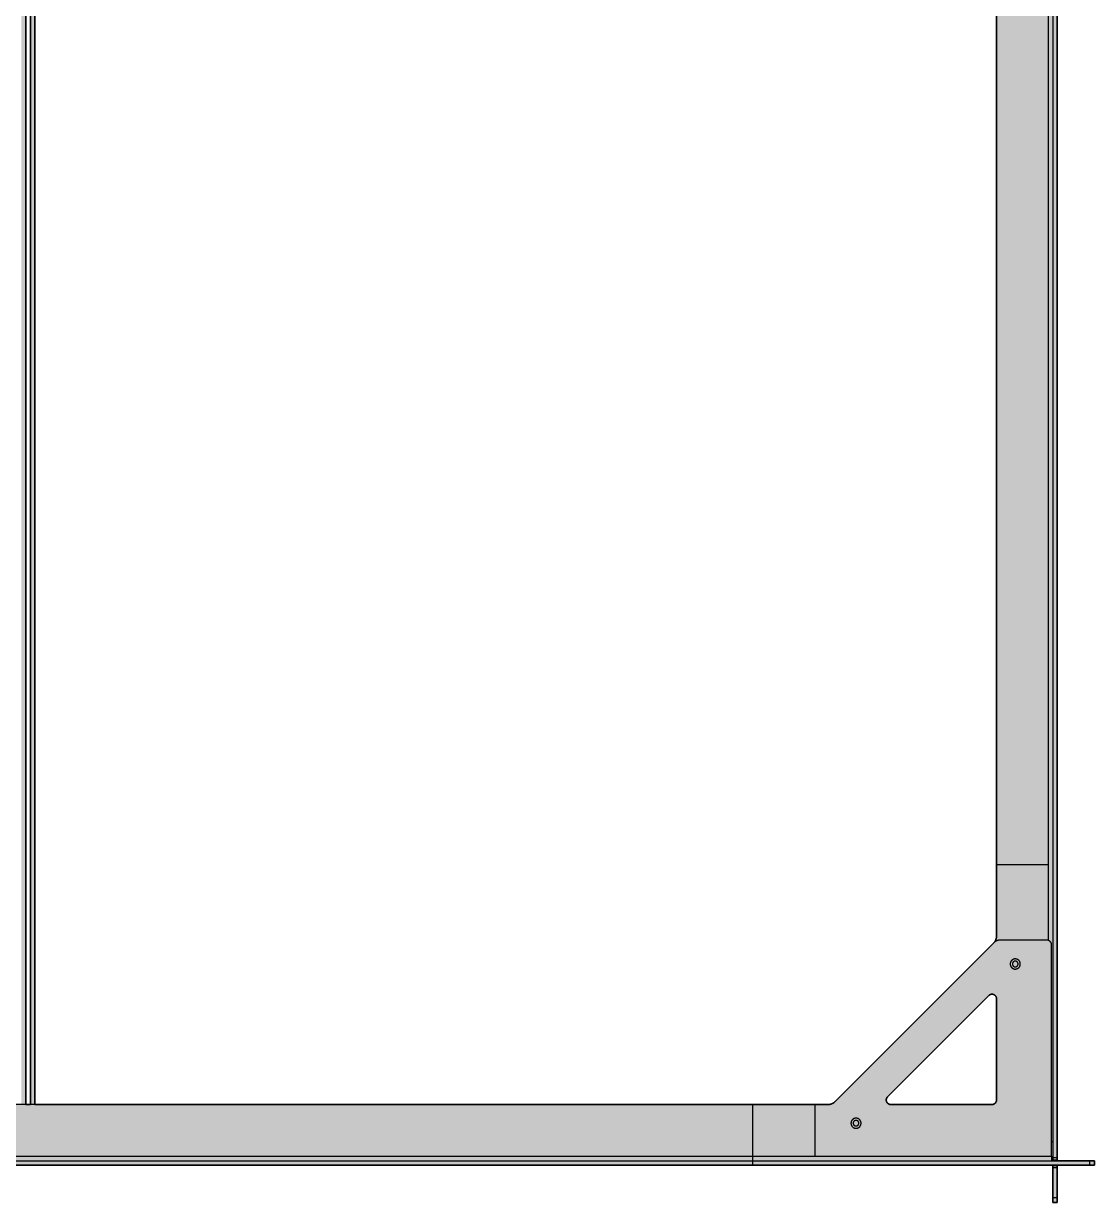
# Model space of a CAD drawing. Header units: millimetres. Extents: x 0 to 5353, y -1608 to 486.
# Drawn here: x 4402 to 5353, y -1608 to -561 of the extents above; entities that cross this region are included whole.
import ezdxf

# ---------------------------------------------------------------- set-up
doc = ezdxf.new("R2010")
doc.units = ezdxf.units.MM
doc.layers.add('Blocks', color=7, linetype='Continuous')
doc.layers.add('Blocks$Fill', color=7, linetype='Continuous', true_color=0xffffff)
doc.layers.add('Blocks$Inner', color=7, linetype='Continuous', lineweight=25, true_color=0x007f00)
doc.layers.add('Blocks$Outline', color=7, linetype='Continuous', lineweight=35, true_color=0xff3f3f)

# ---------------------------------------------------------------- blocks, each defined once
blk = doc.blocks.new('Connect bed 180x200 Top')
at = {"layer": 'Blocks$Fill'}
h = blk.add_hatch(color=256, dxfattribs=at)
h.paths.add_polyline_path([(367.2, -928), (367.2, -954.8), (367.2, -958.8), (363.2, -958.8), (363.2, -954.8), (363.2, -928), (363.2, -926), (363.2, -925.8), (334.2, -925.8), (330.2, -925.8), (330.2, -921.8), (334.2, -921.8), (363.2, -921.8), (363.2, -921.3), (363.2, -921.1), (363.2, -919.1), (363.2, 1095.5), (363.2, 1097.5), (363.2, 1097.7), (363.2, 1098.2), (334.2, 1098.2), (330.2, 1098.2), (330.2, 1102.2), (334, 1102.2), (334.2, 1102.2), (363.2, 1102.2), (363.2, 1102.4), (363.2, 1104.4), (363.2, 1131.2), (363.2, 1135.2), (367.2, 1135.2), (367.2, 1131.2), (367.2, 1104.4), (367.2, 1102.4), (367.2, 1102.2), (1938.1, 1102.2), (2204.6, 1102.2), (2204.6, 1102.4), (2204.6, 1104.4), (2204.6, 1131.2), (2204.6, 1135.2), (2208.6, 1135.2), (2208.6, 1131.2), (2208.6, 1104.4), (2208.6, 1102.4), (2208.6, 1102.2), (2237.6, 1102.2), (2241.6, 1102.2), (2241.6, 1098.2), (2237.6, 1098.2), (2208.6, 1098.2), (2208.6, 1097.7), (2208.6, 1097.5), (2208.6, 1095.5), (2208.6, -919.1), (2208.6, -921.1), (2208.6, -921.3), (2208.6, -921.8), (2237.6, -921.8), (2241.6, -921.8), (2241.6, -925.8), (2237.6, -925.8), (2208.6, -925.8), (2208.6, -926), (2208.6, -928), (2208.6, -954.8), (2208.6, -958.8), (2204.6, -958.8), (2204.6, -954.8), (2204.6, -928), (2204.6, -926), (2204.6, -925.8), (1938.1, -925.8), (367.2, -925.8), (367.2, -926)], flags=0)
h.paths.add_polyline_path([(417.2, 1044.4), (417.2, 1044.2), (417.2, 954.3), (417.2, 954.2), (417.2, 954), (417.2, 953.9), (417.2, 953.8), (417.3, 953.6), (417.3, 953.5), (417.3, 953.3), (417.3, 953.2), (417.4, 953.1), (417.4, 952.9), (417.5, 952.8), (417.5, 952.7), (417.6, 952.6), (417.7, 952.4), (417.7, 952.3), (417.8, 952.2), (417.9, 952.1), (417.9, 952), (418, 951.9), (418.1, 951.8), (418.2, 951.6), (418.3, 951.5), (418.4, 951.4), (418.5, 951.4), (418.6, 951.3), (418.7, 951.2), (418.8, 951.1), (418.9, 951), (419, 950.9), (419.2, 950.9), (419.3, 950.8), (419.4, 950.7), (419.5, 950.7), (419.7, 950.6), (419.8, 950.6), (419.9, 950.5), (420.1, 950.5), (420.2, 950.4), (420.3, 950.4), (420.5, 950.4), (420.6, 950.4), (420.7, 950.3), (420.9, 950.3), (421, 950.3), (421.1, 950.3), (421.3, 950.3), (421.4, 950.3), (421.6, 950.3), (421.7, 950.3), (421.8, 950.4), (422, 950.4), (422.1, 950.4), (422.2, 950.4), (422.4, 950.5), (422.5, 950.5), (422.6, 950.6), (422.8, 950.6), (422.9, 950.7), (423, 950.7), (423.1, 950.8), (423.3, 950.9), (423.4, 951), (423.5, 951), (423.6, 951.1), (423.7, 951.2), (423.8, 951.3), (423.9, 951.4), (424, 951.5), (513.9, 1041.4), (514, 1041.5), (514.1, 1041.6), (514.2, 1041.7), (514.3, 1041.8), (514.4, 1041.9), (514.5, 1042), (514.5, 1042.2), (514.6, 1042.3), (514.7, 1042.4), (514.7, 1042.5), (514.8, 1042.6), (514.8, 1042.8), (514.9, 1042.9), (514.9, 1043), (515, 1043.2), (515, 1043.3), (515, 1043.4), (515.1, 1043.6), (515.1, 1043.7), (515.1, 1043.9), (515.1, 1044), (515.1, 1044.1), (515.1, 1044.3), (515.1, 1044.4), (515.1, 1044.5), (515.1, 1044.7), (515.1, 1044.8), (515, 1045), (515, 1045.1), (515, 1045.2), (514.9, 1045.4), (514.9, 1045.5), (514.9, 1045.6), (514.8, 1045.8), (514.7, 1045.9), (514.7, 1046), (514.6, 1046.1), (514.6, 1046.2), (514.5, 1046.4), (514.4, 1046.5), (514.3, 1046.6), (514.2, 1046.7), (514.2, 1046.8), (514.1, 1046.9), (514, 1047), (513.9, 1047.1), (513.8, 1047.2), (513.7, 1047.3), (513.6, 1047.4), (513.4, 1047.5), (513.3, 1047.5), (513.2, 1047.6), (513.1, 1047.7), (513, 1047.8), (512.9, 1047.8), (512.7, 1047.9), (512.6, 1047.9), (512.5, 1048), (512.3, 1048), (512.2, 1048.1), (512.1, 1048.1), (511.9, 1048.1), (511.8, 1048.2), (511.7, 1048.2), (511.5, 1048.2), (511.4, 1048.2), (511.2, 1048.2), (511.1, 1048.2), (421.2, 1048.2), (421.1, 1048.2), (420.9, 1048.2), (420.8, 1048.2), (420.6, 1048.2), (420.5, 1048.2), (420.4, 1048.1), (420.2, 1048.1), (420.1, 1048.1), (420, 1048), (419.9, 1048), (419.7, 1047.9), (419.6, 1047.9), (419.5, 1047.8), (419.4, 1047.8), (419.2, 1047.7), (419.1, 1047.6), (419, 1047.6), (418.9, 1047.5), (418.8, 1047.4), (418.7, 1047.3), (418.6, 1047.2), (418.5, 1047.1), (418.4, 1047.1), (418.3, 1047), (418.2, 1046.9), (418.1, 1046.7), (418, 1046.6), (417.9, 1046.5), (417.8, 1046.4), (417.8, 1046.3), (417.7, 1046.2), (417.6, 1046.1), (417.6, 1045.9), (417.5, 1045.8), (417.5, 1045.7), (417.4, 1045.6), (417.4, 1045.4), (417.3, 1045.3), (417.3, 1045.2), (417.3, 1045), (417.3, 1044.9), (417.2, 1044.8), (417.2, 1044.6), (417.2, 1044.5)], flags=0)
h.paths.add_polyline_path([(2060.7, 1048.2), (2060.5, 1048.2), (2060.4, 1048.2), (2060.3, 1048.2), (2060.1, 1048.2), (2060, 1048.2), (2059.9, 1048.1), (2059.7, 1048.1), (2059.6, 1048.1), (2059.5, 1048), (2059.3, 1048), (2059.2, 1047.9), (2059.1, 1047.9), (2058.9, 1047.8), (2058.8, 1047.8), (2058.7, 1047.7), (2058.6, 1047.6), (2058.5, 1047.5), (2058.4, 1047.5), (2058.2, 1047.4), (2058.1, 1047.3), (2058, 1047.2), (2057.9, 1047.1), (2057.8, 1047), (2057.7, 1046.9), (2057.6, 1046.8), (2057.6, 1046.7), (2057.5, 1046.6), (2057.4, 1046.5), (2057.3, 1046.4), (2057.2, 1046.2), (2057.2, 1046.1), (2057.1, 1046), (2057, 1045.9), (2057, 1045.8), (2056.9, 1045.6), (2056.9, 1045.5), (2056.9, 1045.4), (2056.8, 1045.2), (2056.8, 1045.1), (2056.8, 1045), (2056.7, 1044.8), (2056.7, 1044.7), (2056.7, 1044.5), (2056.7, 1044.4), (2056.7, 1044.3), (2056.7, 1044.1), (2056.7, 1044), (2056.7, 1043.9), (2056.7, 1043.7), (2056.7, 1043.6), (2056.8, 1043.4), (2056.8, 1043.3), (2056.8, 1043.2), (2056.9, 1043), (2056.9, 1042.9), (2057, 1042.8), (2057, 1042.6), (2057.1, 1042.5), (2057.1, 1042.4), (2057.2, 1042.3), (2057.3, 1042.2), (2057.3, 1042), (2057.4, 1041.9), (2057.5, 1041.8), (2057.6, 1041.7), (2057.7, 1041.6), (2057.8, 1041.5), (2057.9, 1041.4), (2147.8, 951.5), (2147.9, 951.4), (2148, 951.3), (2148.1, 951.2), (2148.2, 951.1), (2148.3, 951), (2148.4, 951), (2148.5, 950.9), (2148.7, 950.8), (2148.8, 950.7), (2148.9, 950.7), (2149, 950.6), (2149.2, 950.6), (2149.3, 950.5), (2149.4, 950.5), (2149.6, 950.4), (2149.7, 950.4), (2149.8, 950.4), (2150, 950.4), (2150.1, 950.3), (2150.2, 950.3), (2150.4, 950.3), (2150.5, 950.3), (2150.7, 950.3), (2150.8, 950.3), (2150.9, 950.3), (2151.1, 950.3), (2151.2, 950.4), (2151.3, 950.4), (2151.5, 950.4), (2151.6, 950.4), (2151.7, 950.5), (2151.9, 950.5), (2152, 950.6), (2152.1, 950.6), (2152.3, 950.7), (2152.4, 950.7), (2152.5, 950.8), (2152.6, 950.9), (2152.7, 950.9), (2152.9, 951), (2153, 951.1), (2153.1, 951.2), (2153.2, 951.3), (2153.3, 951.4), (2153.4, 951.4), (2153.5, 951.5), (2153.6, 951.6), (2153.7, 951.8), (2153.8, 951.9), (2153.9, 952), (2153.9, 952.1), (2154, 952.2), (2154.1, 952.3), (2154.1, 952.4), (2154.2, 952.6), (2154.3, 952.7), (2154.3, 952.8), (2154.4, 952.9), (2154.4, 953.1), (2154.5, 953.2), (2154.5, 953.3), (2154.5, 953.5), (2154.5, 953.6), (2154.6, 953.8), (2154.6, 953.9), (2154.6, 954), (2154.6, 954.2), (2154.6, 954.3), (2154.6, 1044.2), (2154.6, 1044.4), (2154.6, 1044.5), (2154.6, 1044.6), (2154.6, 1044.8), (2154.5, 1044.9), (2154.5, 1045.1), (2154.5, 1045.2), (2154.4, 1045.3), (2154.4, 1045.5), (2154.4, 1045.6), (2154.3, 1045.7), (2154.3, 1045.9), (2154.2, 1046), (2154.1, 1046.1), (2154.1, 1046.2), (2154, 1046.3), (2153.9, 1046.5), (2153.8, 1046.6), (2153.8, 1046.7), (2153.7, 1046.8), (2153.6, 1046.9), (2153.5, 1047), (2153.4, 1047.1), (2153.3, 1047.2), (2153.2, 1047.3), (2153.1, 1047.4), (2153, 1047.5), (2152.8, 1047.5), (2152.7, 1047.6), (2152.6, 1047.7), (2152.5, 1047.8), (2152.4, 1047.8), (2152.2, 1047.9), (2152.1, 1047.9), (2152, 1048), (2151.8, 1048), (2151.7, 1048.1), (2151.6, 1048.1), (2151.4, 1048.1), (2151.3, 1048.2), (2151.2, 1048.2), (2151, 1048.2), (2150.9, 1048.2), (2150.7, 1048.2), (2150.6, 1048.2)], flags=0)
h.paths.add_polyline_path([(2154.6, -867.9), (2154.6, -867.8), (2154.6, -777.9), (2154.6, -777.7), (2154.6, -777.6), (2154.6, -777.4), (2154.6, -777.3), (2154.5, -777.2), (2154.5, -777), (2154.5, -776.9), (2154.5, -776.8), (2154.4, -776.6), (2154.4, -776.5), (2154.3, -776.4), (2154.3, -776.2), (2154.2, -776.1), (2154.1, -776), (2154.1, -775.9), (2154, -775.8), (2153.9, -775.6), (2153.9, -775.5), (2153.8, -775.4), (2153.7, -775.3), (2153.6, -775.2), (2153.5, -775.1), (2153.4, -775), (2153.3, -774.9), (2153.2, -774.8), (2153.1, -774.7), (2153, -774.6), (2152.9, -774.6), (2152.7, -774.5), (2152.6, -774.4), (2152.5, -774.3), (2152.4, -774.3), (2152.3, -774.2), (2152.1, -774.2), (2152, -774.1), (2151.9, -774.1), (2151.7, -774), (2151.6, -774), (2151.5, -774), (2151.3, -773.9), (2151.2, -773.9), (2151.1, -773.9), (2150.9, -773.9), (2150.8, -773.9), (2150.7, -773.9), (2150.5, -773.9), (2150.4, -773.9), (2150.2, -773.9), (2150.1, -773.9), (2150, -773.9), (2149.8, -773.9), (2149.7, -774), (2149.6, -774), (2149.4, -774), (2149.3, -774.1), (2149.2, -774.1), (2149, -774.2), (2148.9, -774.2), (2148.8, -774.3), (2148.7, -774.4), (2148.5, -774.4), (2148.4, -774.5), (2148.3, -774.6), (2148.2, -774.7), (2148.1, -774.8), (2148, -774.8), (2147.9, -774.9), (2147.8, -775), (2057.9, -864.9), (2057.8, -865), (2057.7, -865.2), (2057.6, -865.3), (2057.5, -865.4), (2057.4, -865.5), (2057.3, -865.6), (2057.3, -865.7), (2057.2, -865.8), (2057.1, -866), (2057.1, -866.1), (2057, -866.2), (2057, -866.3), (2056.9, -866.5), (2056.9, -866.6), (2056.8, -866.7), (2056.8, -866.9), (2056.8, -867), (2056.7, -867.1), (2056.7, -867.3), (2056.7, -867.4), (2056.7, -867.5), (2056.7, -867.7), (2056.7, -867.8), (2056.7, -868), (2056.7, -868.1), (2056.7, -868.2), (2056.7, -868.4), (2056.8, -868.5), (2056.8, -868.6), (2056.8, -868.8), (2056.9, -868.9), (2056.9, -869), (2056.9, -869.2), (2057, -869.3), (2057, -869.4), (2057.1, -869.6), (2057.2, -869.7), (2057.2, -869.8), (2057.3, -869.9), (2057.4, -870), (2057.5, -870.2), (2057.6, -870.3), (2057.6, -870.4), (2057.7, -870.5), (2057.8, -870.6), (2057.9, -870.7), (2058, -870.8), (2058.1, -870.9), (2058.2, -870.9), (2058.4, -871), (2058.5, -871.1), (2058.6, -871.2), (2058.7, -871.2), (2058.8, -871.3), (2058.9, -871.4), (2059.1, -871.4), (2059.2, -871.5), (2059.3, -871.5), (2059.5, -871.6), (2059.6, -871.6), (2059.7, -871.7), (2059.9, -871.7), (2060, -871.7), (2060.1, -871.7), (2060.3, -871.8), (2060.4, -871.8), (2060.5, -871.8), (2060.7, -871.8), (2150.6, -871.8), (2150.7, -871.8), (2150.9, -871.8), (2151, -871.8), (2151.2, -871.7), (2151.3, -871.7), (2151.4, -871.7), (2151.6, -871.7), (2151.7, -871.6), (2151.8, -871.6), (2152, -871.5), (2152.1, -871.5), (2152.2, -871.4), (2152.4, -871.4), (2152.5, -871.3), (2152.6, -871.2), (2152.7, -871.2), (2152.8, -871.1), (2153, -871), (2153.1, -870.9), (2153.2, -870.8), (2153.3, -870.7), (2153.4, -870.7), (2153.5, -870.6), (2153.6, -870.5), (2153.7, -870.3), (2153.8, -870.2), (2153.8, -870.1), (2153.9, -870), (2154, -869.9), (2154.1, -869.8), (2154.1, -869.7), (2154.2, -869.5), (2154.3, -869.4), (2154.3, -869.3), (2154.4, -869.1), (2154.4, -869), (2154.4, -868.9), (2154.5, -868.7), (2154.5, -868.6), (2154.5, -868.5), (2154.6, -868.3), (2154.6, -868.2), (2154.6, -868.1)], flags=0)
h.paths.add_polyline_path([(1296.6, -871.8), (1296.6, 1048.2), (1292.6, 1048.2), (1292.6, -871.8)], flags=0)
h.paths.add_polyline_path([(511.1, -871.8), (511.2, -871.8), (511.4, -871.8), (511.5, -871.8), (511.7, -871.7), (511.8, -871.7), (511.9, -871.7), (512.1, -871.7), (512.2, -871.6), (512.3, -871.6), (512.5, -871.5), (512.6, -871.5), (512.7, -871.4), (512.9, -871.4), (513, -871.3), (513.1, -871.2), (513.2, -871.2), (513.3, -871.1), (513.4, -871), (513.6, -870.9), (513.7, -870.9), (513.8, -870.8), (513.9, -870.7), (514, -870.6), (514.1, -870.5), (514.2, -870.4), (514.2, -870.3), (514.3, -870.2), (514.4, -870), (514.5, -869.9), (514.6, -869.8), (514.6, -869.7), (514.7, -869.6), (514.7, -869.4), (514.8, -869.3), (514.9, -869.2), (514.9, -869), (514.9, -868.9), (515, -868.8), (515, -868.6), (515, -868.5), (515.1, -868.4), (515.1, -868.2), (515.1, -868.1), (515.1, -868), (515.1, -867.8), (515.1, -867.7), (515.1, -867.5), (515.1, -867.4), (515.1, -867.3), (515.1, -867.1), (515, -867), (515, -866.9), (515, -866.7), (514.9, -866.6), (514.9, -866.5), (514.8, -866.3), (514.8, -866.2), (514.7, -866.1), (514.7, -866), (514.6, -865.8), (514.5, -865.7), (514.5, -865.6), (514.4, -865.5), (514.3, -865.4), (514.2, -865.3), (514.1, -865.2), (514, -865), (513.9, -864.9), (424, -775), (423.9, -774.9), (423.8, -774.8), (423.7, -774.8), (423.6, -774.7), (423.5, -774.6), (423.4, -774.5), (423.3, -774.4), (423.1, -774.4), (423, -774.3), (422.9, -774.2), (422.8, -774.2), (422.6, -774.1), (422.5, -774.1), (422.4, -774), (422.2, -774), (422.1, -774), (422, -773.9), (421.8, -773.9), (421.7, -773.9), (421.6, -773.9), (421.4, -773.9), (421.3, -773.9), (421.1, -773.9), (421, -773.9), (420.9, -773.9), (420.7, -773.9), (420.6, -773.9), (420.5, -773.9), (420.3, -774), (420.2, -774), (420.1, -774), (419.9, -774.1), (419.8, -774.1), (419.7, -774.2), (419.5, -774.2), (419.4, -774.3), (419.3, -774.3), (419.2, -774.4), (419, -774.5), (418.9, -774.6), (418.8, -774.6), (418.7, -774.7), (418.6, -774.8), (418.5, -774.9), (418.4, -775), (418.3, -775.1), (418.2, -775.2), (418.1, -775.3), (418, -775.4), (417.9, -775.5), (417.9, -775.6), (417.8, -775.8), (417.7, -775.9), (417.7, -776), (417.6, -776.1), (417.5, -776.2), (417.5, -776.4), (417.4, -776.5), (417.4, -776.6), (417.3, -776.8), (417.3, -776.9), (417.3, -777), (417.3, -777.2), (417.2, -777.3), (417.2, -777.4), (417.2, -777.6), (417.2, -777.7), (417.2, -777.9), (417.2, -867.8), (417.2, -867.9), (417.2, -868), (417.2, -868.2), (417.2, -868.3), (417.3, -868.5), (417.3, -868.6), (417.3, -868.7), (417.3, -868.9), (417.4, -869), (417.4, -869.1), (417.5, -869.2), (417.5, -869.4), (417.6, -869.5), (417.6, -869.6), (417.7, -869.7), (417.8, -869.9), (417.8, -870), (417.9, -870.1), (418, -870.2), (418.1, -870.3), (418.2, -870.4), (418.3, -870.5), (418.4, -870.6), (418.5, -870.7), (418.6, -870.8), (418.7, -870.9), (418.8, -871), (418.9, -871), (419, -871.1), (419.1, -871.2), (419.2, -871.3), (419.4, -871.3), (419.5, -871.4), (419.6, -871.4), (419.7, -871.5), (419.9, -871.5), (420, -871.6), (420.1, -871.6), (420.2, -871.7), (420.4, -871.7), (420.5, -871.7), (420.6, -871.7), (420.8, -871.8), (420.9, -871.8), (421.1, -871.8), (421.2, -871.8)], flags=0)
h.paths.add_polyline_path([(1300.6, -871.8), (1938.1, -871.8), (1993.6, -871.8), (2005.3, -871.8), (2005.6, -871.8), (2005.8, -871.8), (2006.1, -871.7), (2006.4, -871.7), (2006.6, -871.7), (2006.9, -871.6), (2007.2, -871.5), (2007.4, -871.5), (2007.7, -871.4), (2008, -871.3), (2008.2, -871.2), (2008.5, -871.1), (2008.7, -871), (2009, -870.9), (2009.2, -870.7), (2009.4, -870.6), (2009.7, -870.5), (2009.9, -870.3), (2010.1, -870.2), (2010.3, -870), (2010.5, -869.8), (2010.8, -869.6), (2010.9, -869.4), (2152.3, -728.1), (2152.5, -727.9), (2152.6, -727.7), (2152.8, -727.5), (2153, -727.3), (2153.1, -727.1), (2153.3, -726.9), (2153.4, -726.6), (2153.6, -726.4), (2153.7, -726.1), (2153.8, -725.9), (2153.9, -725.7), (2154, -725.4), (2154.1, -725.1), (2154.2, -724.9), (2154.3, -724.6), (2154.4, -724.4), (2154.4, -724.1), (2154.5, -723.8), (2154.5, -723.6), (2154.6, -723.3), (2154.6, -723), (2154.6, -722.7), (2154.6, -722.5), (2154.6, -658.8), (2154.6, 835.2), (2154.6, 898.9), (2154.6, 899.2), (2154.6, 899.5), (2154.6, 899.7), (2154.5, 900), (2154.5, 900.3), (2154.4, 900.5), (2154.4, 900.8), (2154.3, 901.1), (2154.2, 901.3), (2154.1, 901.6), (2154, 901.8), (2153.9, 902.1), (2153.8, 902.3), (2153.7, 902.6), (2153.6, 902.8), (2153.4, 903.1), (2153.3, 903.3), (2153.1, 903.5), (2153, 903.7), (2152.8, 904), (2152.6, 904.2), (2152.5, 904.4), (2152.3, 904.6), (2010.9, 1045.9), (2010.8, 1046.1), (2010.5, 1046.3), (2010.3, 1046.4), (2010.1, 1046.6), (2009.9, 1046.8), (2009.7, 1046.9), (2009.4, 1047.1), (2009.2, 1047.2), (2009, 1047.3), (2008.7, 1047.4), (2008.5, 1047.6), (2008.2, 1047.7), (2008, 1047.8), (2007.7, 1047.8), (2007.4, 1047.9), (2007.2, 1048), (2006.9, 1048.1), (2006.6, 1048.1), (2006.4, 1048.1), (2006.1, 1048.2), (2005.8, 1048.2), (2005.6, 1048.2), (2005.3, 1048.2), (1993.6, 1048.2), (1938.1, 1048.2), (1300.6, 1048.2)], flags=0)
h.paths.add_polyline_path([(578.2, -871.8), (1288.6, -871.8), (1288.6, 1048.2), (578.2, 1048.2), (566.5, 1048.2), (566.2, 1048.2), (566, 1048.2), (565.7, 1048.2), (565.4, 1048.1), (565.1, 1048.1), (564.9, 1048.1), (564.6, 1048), (564.3, 1047.9), (564.1, 1047.8), (563.8, 1047.8), (563.6, 1047.7), (563.3, 1047.6), (563.1, 1047.4), (562.8, 1047.3), (562.6, 1047.2), (562.3, 1047.1), (562.1, 1046.9), (561.9, 1046.8), (561.7, 1046.6), (561.5, 1046.4), (561.2, 1046.3), (561, 1046.1), (560.8, 1045.9), (419.6, 904.6), (419.4, 904.4), (419.2, 904.2), (419, 904), (418.8, 903.7), (418.7, 903.5), (418.5, 903.3), (418.4, 903.1), (418.2, 902.8), (418.1, 902.6), (418, 902.3), (417.9, 902.1), (417.8, 901.8), (417.7, 901.6), (417.6, 901.3), (417.5, 901.1), (417.4, 900.8), (417.4, 900.5), (417.3, 900.3), (417.3, 900), (417.3, 899.7), (417.2, 899.5), (417.2, 899.2), (417.2, 898.9), (417.2, 835.2), (417.2, -658.8), (417.2, -722.5), (417.2, -722.7), (417.2, -723), (417.3, -723.3), (417.3, -723.6), (417.3, -723.8), (417.4, -724.1), (417.4, -724.4), (417.5, -724.6), (417.6, -724.9), (417.7, -725.1), (417.8, -725.4), (417.9, -725.7), (418, -725.9), (418.1, -726.1), (418.2, -726.4), (418.4, -726.6), (418.5, -726.9), (418.7, -727.1), (418.8, -727.3), (419, -727.5), (419.2, -727.7), (419.4, -727.9), (419.6, -728.1), (560.8, -869.4), (561, -869.6), (561.2, -869.8), (561.5, -870), (561.7, -870.2), (561.9, -870.3), (562.1, -870.5), (562.3, -870.6), (562.6, -870.7), (562.8, -870.9), (563.1, -871), (563.3, -871.1), (563.6, -871.2), (563.8, -871.3), (564.1, -871.4), (564.3, -871.5), (564.6, -871.5), (564.9, -871.6), (565.1, -871.7), (565.4, -871.7), (565.7, -871.7), (566, -871.8), (566.2, -871.8), (566.5, -871.8)], flags=0)
at = {"layer": 'Blocks$Inner'}
for p, q in [((1292.6, -871.8), (1292.6, 1048.2)), ((1296.6, 1048.2), (1296.6, -871.8)), ((1300.6, -871.8), (1300.6, 1048.2)), ((2200.6, -658.8), (2154.6, -658.8)), ((1938.1, -871.8), (578.2, -871.8)), ((1938.1, -917.8), (1938.1, -871.8)), ((2203.4, -904.8), (2204.6, -904.8)), ((578.2, -917.8), (1938.1, -917.8)), ((1938.1, -921.8), (1938.1, -917.8)), ((1938.1, -917.8), (1993.6, -917.8)), ((1993.6, -917.8), (2203.4, -917.8)), ((2203.4, -917.8), (2203.4, -921.8)), ((2208.6, -919.1), (2204.6, -919.1)), ((2208.6, -921.3), (2204.6, -921.3)), ((334.2, -921.8), (1938.1, -921.8)), ((334.2, -925.8), (1938.1, -925.8)), ((1938.1, -921.8), (2237.6, -921.8)), ((1938.1, -925.8), (1938.1, -921.8)), ((2237.6, -925.8), (1938.1, -925.8)), ((2237.6, -921.8), (2241.6, -921.8)), ((2237.6, -925.8), (2237.6, -921.8)), ((2241.6, -925.8), (2237.6, -925.8)), ((2241.6, -921.8), (2241.6, -925.8))]:
    blk.add_line(p, q, dxfattribs=at)
for points in [[(2208.6, 1098.2), (2208.6, 1097.7), (2208.6, 1097.5), (2204.6, 1097.5), (2204.6, 1095.5), (2204.6, -919.1), (2204.6, -921.1)], [(2208.6, -921.1), (2208.6, -919.1), (2208.6, 1095.5), (2204.6, 1095.5)], [(2203.4, -917.8), (2203.4, -729.8), (2203.4, -729.6), (2203.4, -729.5), (2203.4, -729.4), (2203.4, -729.2), (2203.3, -729.1), (2203.3, -729), (2203.3, -728.8), (2203.3, -728.7), (2203.2, -728.6), (2203.2, -728.4), (2203.1, -728.3), (2203.1, -728.2), (2203, -728.1), (2203, -727.9), (2202.9, -727.8), (2202.8, -727.7), (2202.7, -727.6), (2202.7, -727.5), (2202.6, -727.4), (2202.5, -727.3), (2202.4, -727.1), (2202.3, -727), (2202.2, -726.9), (2202.1, -726.9), (2202, -726.8), (2201.9, -726.7), (2201.8, -726.6), (2201.7, -726.5), (2201.6, -726.4), (2201.5, -726.4), (2201.4, -726.3), (2201.2, -726.2), (2201.1, -726.2), (2201, -726.1), (2200.9, -726.1), (2200.7, -726), (2200.6, -726), (2200.5, -725.9), (2200.4, -725.9), (2200.2, -725.9), (2200.1, -725.8), (2199.9, -725.8), (2199.8, -725.8), (2199.7, -725.8), (2199.5, -725.8), (2199.4, -725.8), (2157.9, -725.8), (2157.6, -725.8), (2157.4, -725.8), (2157.1, -725.8), (2156.8, -725.9), (2156.6, -725.9), (2156.3, -725.9), (2156, -726), (2155.8, -726.1), (2155.5, -726.2), (2155.2, -726.2), (2155, -726.3), (2154.7, -726.4), (2154.5, -726.6), (2154.2, -726.7), (2154, -726.8), (2153.8, -726.9), (2153.5, -727.1), (2153.3, -727.2), (2153.1, -727.4), (2152.9, -727.6), (2152.7, -727.7), (2152.5, -727.9), (2152.3, -728.1), (2152.5, -727.9), (2152.6, -727.7), (2152.8, -727.5), (2153, -727.3), (2153.1, -727.1), (2153.3, -726.9), (2153.4, -726.6), (2153.6, -726.4), (2153.7, -726.1), (2153.8, -725.9), (2153.9, -725.7), (2154, -725.4), (2154.1, -725.1), (2154.2, -724.9), (2154.3, -724.6), (2154.4, -724.4), (2154.4, -724.1), (2154.5, -723.8), (2154.5, -723.6), (2154.6, -723.3), (2154.6, -723), (2154.6, -722.7), (2154.6, -722.5), (2154.6, -658.8), (2154.6, 835.2)], [(2200.6, 902.4), (2200.6, 835.2), (2200.6, -658.8), (2200.6, -726)], [(1993.6, -871.8), (2005.3, -871.8), (2005.6, -871.8), (2005.8, -871.8), (2006.1, -871.7), (2006.4, -871.7), (2006.6, -871.7), (2006.9, -871.6), (2007.2, -871.5), (2007.4, -871.5), (2007.7, -871.4), (2008, -871.3), (2008.2, -871.2), (2008.5, -871.1), (2008.7, -871), (2009, -870.9), (2009.2, -870.7), (2009.4, -870.6), (2009.7, -870.5), (2009.9, -870.3), (2010.1, -870.2), (2010.3, -870), (2010.5, -869.8), (2010.8, -869.6), (2010.9, -869.4), (2152.3, -728.1)], [(1993.6, -917.8), (1993.6, -871.8), (1938.1, -871.8)], [(2208.6, -921.8), (2208.6, -921.3), (2208.6, -921.1), (2204.6, -921.1), (2204.6, -921.3), (2204.6, -921.8)], [(2204.6, -925.8), (2204.6, -926), (2204.6, -928)], [(2204.6, -926), (2208.6, -926), (2208.6, -925.8)], [(2208.6, -954.8), (2208.6, -928), (2204.6, -928), (2204.6, -954.8)], [(2208.6, -928), (2208.6, -926)]]:
    blk.add_lwpolyline(points, dxfattribs=at)
for points in [[(2166.8, -747.2), (2166.8, -747.3), (2166.8, -747.5), (2166.8, -747.6), (2166.8, -747.8), (2166.8, -747.9), (2166.9, -748.1), (2166.9, -748.2), (2167, -748.4), (2167, -748.5), (2167.1, -748.7), (2167.1, -748.8), (2167.2, -749), (2167.3, -749.1), (2167.3, -749.2), (2167.4, -749.4), (2167.5, -749.5), (2167.6, -749.6), (2167.7, -749.7), (2167.8, -749.9), (2167.9, -750), (2168, -750.1), (2168.1, -750.2), (2168.2, -750.3), (2168.3, -750.4), (2168.4, -750.5), (2168.6, -750.6), (2168.7, -750.7), (2168.8, -750.8), (2169, -750.9), (2169.1, -750.9), (2169.2, -751), (2169.4, -751.1), (2169.5, -751.1), (2169.7, -751.2), (2169.8, -751.3), (2169.9, -751.3), (2170.1, -751.3), (2170.2, -751.4), (2170.4, -751.4), (2170.6, -751.4), (2170.7, -751.5), (2170.9, -751.5), (2171, -751.5), (2171.2, -751.5), (2171.3, -751.5), (2171.5, -751.5), (2171.6, -751.5), (2171.8, -751.5), (2171.9, -751.4), (2172.1, -751.4), (2172.3, -751.4), (2172.4, -751.3), (2172.6, -751.3), (2172.7, -751.3), (2172.8, -751.2), (2173, -751.1), (2173.1, -751.1), (2173.3, -751), (2173.4, -750.9), (2173.5, -750.9), (2173.7, -750.8), (2173.8, -750.7), (2173.9, -750.6), (2174.1, -750.5), (2174.2, -750.4), (2174.3, -750.3), (2174.4, -750.2), (2174.5, -750.1), (2174.6, -750), (2174.7, -749.9), (2174.8, -749.7), (2174.9, -749.6), (2175, -749.5), (2175.1, -749.4), (2175.2, -749.2), (2175.2, -749.1), (2175.3, -749), (2175.4, -748.8), (2175.4, -748.7), (2175.5, -748.5), (2175.5, -748.4), (2175.6, -748.2), (2175.6, -748.1), (2175.7, -747.9), (2175.7, -747.8), (2175.7, -747.6), (2175.7, -747.5), (2175.7, -747.3), (2175.7, -747.2), (2175.7, -747), (2175.7, -746.8), (2175.7, -746.7), (2175.7, -746.5), (2175.7, -746.4), (2175.7, -746.2), (2175.7, -746.1), (2175.6, -745.9), (2175.6, -745.8), (2175.5, -745.6), (2175.5, -745.5), (2175.4, -745.3), (2175.4, -745.2), (2175.3, -745), (2175.2, -744.9), (2175.2, -744.8), (2175.1, -744.6), (2175, -744.5), (2174.9, -744.4), (2174.8, -744.3), (2174.7, -744.1), (2174.6, -744), (2174.5, -743.9), (2174.4, -743.8), (2174.3, -743.7), (2174.2, -743.6), (2174.1, -743.5), (2173.9, -743.4), (2173.8, -743.3), (2173.7, -743.2), (2173.5, -743.1), (2173.4, -743.1), (2173.3, -743), (2173.1, -742.9), (2173, -742.8), (2172.8, -742.8), (2172.7, -742.7), (2172.6, -742.7), (2172.4, -742.6), (2172.3, -742.6), (2172.1, -742.6), (2171.9, -742.6), (2171.8, -742.5), (2171.6, -742.5), (2171.5, -742.5), (2171.3, -742.5), (2171.2, -742.5), (2171, -742.5), (2170.9, -742.5), (2170.7, -742.5), (2170.6, -742.6), (2170.4, -742.6), (2170.2, -742.6), (2170.1, -742.6), (2169.9, -742.7), (2169.8, -742.7), (2169.7, -742.8), (2169.5, -742.8), (2169.4, -742.9), (2169.2, -743), (2169.1, -743.1), (2169, -743.1), (2168.8, -743.2), (2168.7, -743.3), (2168.6, -743.4), (2168.4, -743.5), (2168.3, -743.6), (2168.2, -743.7), (2168.1, -743.8), (2168, -743.9), (2167.9, -744), (2167.8, -744.1), (2167.7, -744.3), (2167.6, -744.4), (2167.5, -744.5), (2167.4, -744.6), (2167.3, -744.8), (2167.3, -744.9), (2167.2, -745), (2167.1, -745.2), (2167.1, -745.3), (2167, -745.5), (2167, -745.6), (2166.9, -745.8), (2166.9, -745.9), (2166.8, -746.1), (2166.8, -746.2), (2166.8, -746.4), (2166.8, -746.5), (2166.8, -746.7), (2166.8, -746.8), (2166.7, -747)], [(2171.3, -749.5), (2171.4, -749.5), (2171.5, -749.5), (2171.6, -749.5), (2171.7, -749.5), (2171.8, -749.4), (2171.8, -749.4), (2171.9, -749.4), (2172, -749.4), (2172.1, -749.4), (2172.2, -749.3), (2172.3, -749.3), (2172.3, -749.3), (2172.4, -749.2), (2172.5, -749.2), (2172.6, -749.1), (2172.6, -749.1), (2172.7, -749), (2172.8, -749), (2172.8, -748.9), (2172.9, -748.9), (2173, -748.8), (2173, -748.8), (2173.1, -748.7), (2173.1, -748.6), (2173.2, -748.6), (2173.3, -748.5), (2173.3, -748.4), (2173.4, -748.3), (2173.4, -748.3), (2173.4, -748.2), (2173.5, -748.1), (2173.5, -748), (2173.6, -748), (2173.6, -747.9), (2173.6, -747.8), (2173.6, -747.7), (2173.7, -747.6), (2173.7, -747.6), (2173.7, -747.5), (2173.7, -747.4), (2173.7, -747.3), (2173.7, -747.2), (2173.7, -747.1), (2173.7, -747), (2173.7, -747), (2173.7, -746.9), (2173.7, -746.8), (2173.7, -746.7), (2173.7, -746.6), (2173.7, -746.5), (2173.7, -746.4), (2173.7, -746.4), (2173.6, -746.3), (2173.6, -746.2), (2173.6, -746.1), (2173.6, -746), (2173.5, -746), (2173.5, -745.9), (2173.4, -745.8), (2173.4, -745.7), (2173.4, -745.7), (2173.3, -745.6), (2173.3, -745.5), (2173.2, -745.4), (2173.1, -745.4), (2173.1, -745.3), (2173, -745.2), (2173, -745.2), (2172.9, -745.1), (2172.8, -745.1), (2172.8, -745), (2172.7, -745), (2172.6, -744.9), (2172.6, -744.9), (2172.5, -744.8), (2172.4, -744.8), (2172.3, -744.7), (2172.3, -744.7), (2172.2, -744.7), (2172.1, -744.6), (2172, -744.6), (2171.9, -744.6), (2171.8, -744.6), (2171.8, -744.6), (2171.7, -744.5), (2171.6, -744.5), (2171.5, -744.5), (2171.4, -744.5), (2171.3, -744.5), (2171.2, -744.5), (2171.2, -744.5), (2171.1, -744.5), (2171, -744.5), (2170.9, -744.5), (2170.8, -744.5), (2170.7, -744.6), (2170.7, -744.6), (2170.6, -744.6), (2170.5, -744.6), (2170.4, -744.6), (2170.3, -744.7), (2170.2, -744.7), (2170.2, -744.7), (2170.1, -744.8), (2170, -744.8), (2169.9, -744.9), (2169.9, -744.9), (2169.8, -745), (2169.7, -745), (2169.7, -745.1), (2169.6, -745.1), (2169.5, -745.2), (2169.5, -745.2), (2169.4, -745.3), (2169.3, -745.4), (2169.3, -745.4), (2169.2, -745.5), (2169.2, -745.6), (2169.1, -745.7), (2169.1, -745.7), (2169.1, -745.8), (2169, -745.9), (2169, -746), (2168.9, -746), (2168.9, -746.1), (2168.9, -746.2), (2168.9, -746.3), (2168.8, -746.4), (2168.8, -746.4), (2168.8, -746.5), (2168.8, -746.6), (2168.8, -746.7), (2168.8, -746.8), (2168.8, -746.9), (2168.7, -747), (2168.7, -747), (2168.8, -747.1), (2168.8, -747.2), (2168.8, -747.3), (2168.8, -747.4), (2168.8, -747.5), (2168.8, -747.6), (2168.8, -747.6), (2168.9, -747.7), (2168.9, -747.8), (2168.9, -747.9), (2168.9, -748), (2169, -748), (2169, -748.1), (2169.1, -748.2), (2169.1, -748.3), (2169.1, -748.3), (2169.2, -748.4), (2169.2, -748.5), (2169.3, -748.6), (2169.3, -748.6), (2169.4, -748.7), (2169.5, -748.8), (2169.5, -748.8), (2169.6, -748.9), (2169.7, -748.9), (2169.7, -749), (2169.8, -749), (2169.9, -749.1), (2169.9, -749.1), (2170, -749.2), (2170.1, -749.2), (2170.2, -749.3), (2170.2, -749.3), (2170.3, -749.3), (2170.4, -749.4), (2170.5, -749.4), (2170.6, -749.4), (2170.7, -749.4), (2170.7, -749.4), (2170.8, -749.5), (2170.9, -749.5), (2171, -749.5), (2171.1, -749.5), (2171.2, -749.5), (2171.2, -749.5)], [(2154.6, -867.9), (2154.6, -867.8), (2154.6, -777.9), (2154.6, -777.7), (2154.6, -777.6), (2154.6, -777.4), (2154.6, -777.3), (2154.5, -777.2), (2154.5, -777), (2154.5, -776.9), (2154.5, -776.8), (2154.4, -776.6), (2154.4, -776.5), (2154.3, -776.4), (2154.3, -776.2), (2154.2, -776.1), (2154.1, -776), (2154.1, -775.9), (2154, -775.8), (2153.9, -775.6), (2153.9, -775.5), (2153.8, -775.4), (2153.7, -775.3), (2153.6, -775.2), (2153.5, -775.1), (2153.4, -775), (2153.3, -774.9), (2153.2, -774.8), (2153.1, -774.7), (2153, -774.6), (2152.9, -774.6), (2152.7, -774.5), (2152.6, -774.4), (2152.5, -774.3), (2152.4, -774.3), (2152.3, -774.2), (2152.1, -774.2), (2152, -774.1), (2151.9, -774.1), (2151.7, -774), (2151.6, -774), (2151.5, -774), (2151.3, -773.9), (2151.2, -773.9), (2151.1, -773.9), (2150.9, -773.9), (2150.8, -773.9), (2150.7, -773.9), (2150.5, -773.9), (2150.4, -773.9), (2150.2, -773.9), (2150.1, -773.9), (2150, -773.9), (2149.8, -773.9), (2149.7, -774), (2149.6, -774), (2149.4, -774), (2149.3, -774.1), (2149.2, -774.1), (2149, -774.2), (2148.9, -774.2), (2148.8, -774.3), (2148.7, -774.4), (2148.5, -774.4), (2148.4, -774.5), (2148.3, -774.6), (2148.2, -774.7), (2148.1, -774.8), (2148, -774.8), (2147.9, -774.9), (2147.8, -775), (2057.9, -864.9), (2057.8, -865), (2057.7, -865.2), (2057.6, -865.3), (2057.5, -865.4), (2057.4, -865.5), (2057.3, -865.6), (2057.3, -865.7), (2057.2, -865.8), (2057.1, -866), (2057.1, -866.1), (2057, -866.2), (2057, -866.3), (2056.9, -866.5), (2056.9, -866.6), (2056.8, -866.7), (2056.8, -866.9), (2056.8, -867), (2056.7, -867.1), (2056.7, -867.3), (2056.7, -867.4), (2056.7, -867.5), (2056.7, -867.7), (2056.7, -867.8), (2056.7, -868), (2056.7, -868.1), (2056.7, -868.2), (2056.7, -868.4), (2056.8, -868.5), (2056.8, -868.6), (2056.8, -868.8), (2056.9, -868.9), (2056.9, -869), (2056.9, -869.2), (2057, -869.3), (2057, -869.4), (2057.1, -869.6), (2057.2, -869.7), (2057.2, -869.8), (2057.3, -869.9), (2057.4, -870), (2057.5, -870.2), (2057.6, -870.3), (2057.6, -870.4), (2057.7, -870.5), (2057.8, -870.6), (2057.9, -870.7), (2058, -870.8), (2058.1, -870.9), (2058.2, -870.9), (2058.4, -871), (2058.5, -871.1), (2058.6, -871.2), (2058.7, -871.2), (2058.8, -871.3), (2058.9, -871.4), (2059.1, -871.4), (2059.2, -871.5), (2059.3, -871.5), (2059.5, -871.6), (2059.6, -871.6), (2059.7, -871.7), (2059.9, -871.7), (2060, -871.7), (2060.1, -871.7), (2060.3, -871.8), (2060.4, -871.8), (2060.5, -871.8), (2060.7, -871.8), (2150.6, -871.8), (2150.7, -871.8), (2150.9, -871.8), (2151, -871.8), (2151.2, -871.7), (2151.3, -871.7), (2151.4, -871.7), (2151.6, -871.7), (2151.7, -871.6), (2151.8, -871.6), (2152, -871.5), (2152.1, -871.5), (2152.2, -871.4), (2152.4, -871.4), (2152.5, -871.3), (2152.6, -871.2), (2152.7, -871.2), (2152.8, -871.1), (2153, -871), (2153.1, -870.9), (2153.2, -870.8), (2153.3, -870.7), (2153.4, -870.7), (2153.5, -870.6), (2153.6, -870.5), (2153.7, -870.3), (2153.8, -870.2), (2153.8, -870.1), (2153.9, -870), (2154, -869.9), (2154.1, -869.8), (2154.1, -869.7), (2154.2, -869.5), (2154.3, -869.4), (2154.3, -869.3), (2154.4, -869.1), (2154.4, -869), (2154.4, -868.9), (2154.5, -868.7), (2154.5, -868.6), (2154.5, -868.5), (2154.6, -868.3), (2154.6, -868.2), (2154.6, -868.1)], [(2025.3, -888.6), (2025.3, -888.7), (2025.4, -888.9), (2025.4, -889), (2025.4, -889.2), (2025.4, -889.3), (2025.5, -889.5), (2025.5, -889.6), (2025.5, -889.8), (2025.6, -889.9), (2025.6, -890.1), (2025.7, -890.2), (2025.8, -890.4), (2025.8, -890.5), (2025.9, -890.6), (2026, -890.8), (2026.1, -890.9), (2026.2, -891), (2026.3, -891.2), (2026.4, -891.3), (2026.5, -891.4), (2026.6, -891.5), (2026.7, -891.6), (2026.8, -891.7), (2026.9, -891.8), (2027, -891.9), (2027.1, -892), (2027.3, -892.1), (2027.4, -892.2), (2027.5, -892.3), (2027.7, -892.4), (2027.8, -892.4), (2027.9, -892.5), (2028.1, -892.6), (2028.2, -892.6), (2028.4, -892.7), (2028.5, -892.7), (2028.7, -892.8), (2028.8, -892.8), (2029, -892.8), (2029.1, -892.9), (2029.3, -892.9), (2029.4, -892.9), (2029.6, -892.9), (2029.7, -892.9), (2029.9, -892.9), (2030.1, -892.9), (2030.2, -892.9), (2030.4, -892.9), (2030.5, -892.9), (2030.7, -892.8), (2030.8, -892.8), (2031, -892.8), (2031.1, -892.7), (2031.3, -892.7), (2031.4, -892.6), (2031.6, -892.6), (2031.7, -892.5), (2031.8, -892.4), (2032, -892.4), (2032.1, -892.3), (2032.3, -892.2), (2032.4, -892.1), (2032.5, -892), (2032.6, -891.9), (2032.8, -891.8), (2032.9, -891.7), (2033, -891.6), (2033.1, -891.5), (2033.2, -891.4), (2033.3, -891.3), (2033.4, -891.2), (2033.5, -891), (2033.6, -890.9), (2033.7, -890.8), (2033.7, -890.6), (2033.8, -890.5), (2033.9, -890.4), (2033.9, -890.2), (2034, -890.1), (2034.1, -889.9), (2034.1, -889.8), (2034.2, -889.6), (2034.2, -889.5), (2034.2, -889.3), (2034.3, -889.2), (2034.3, -889), (2034.3, -888.9), (2034.3, -888.7), (2034.3, -888.6), (2034.3, -888.4), (2034.3, -888.3), (2034.3, -888.1), (2034.3, -888), (2034.3, -887.8), (2034.3, -887.6), (2034.2, -887.5), (2034.2, -887.3), (2034.2, -887.2), (2034.1, -887), (2034.1, -886.9), (2034, -886.8), (2033.9, -886.6), (2033.9, -886.5), (2033.8, -886.3), (2033.7, -886.2), (2033.7, -886.1), (2033.6, -885.9), (2033.5, -885.8), (2033.4, -885.7), (2033.3, -885.6), (2033.2, -885.4), (2033.1, -885.3), (2033, -885.2), (2032.9, -885.1), (2032.8, -885), (2032.6, -884.9), (2032.5, -884.8), (2032.4, -884.7), (2032.3, -884.6), (2032.1, -884.6), (2032, -884.5), (2031.8, -884.4), (2031.7, -884.3), (2031.6, -884.3), (2031.4, -884.2), (2031.3, -884.2), (2031.1, -884.1), (2031, -884.1), (2030.8, -884), (2030.7, -884), (2030.5, -884), (2030.4, -884), (2030.2, -883.9), (2030.1, -883.9), (2029.9, -883.9), (2029.7, -883.9), (2029.6, -883.9), (2029.4, -883.9), (2029.3, -884), (2029.1, -884), (2029, -884), (2028.8, -884), (2028.7, -884.1), (2028.5, -884.1), (2028.4, -884.2), (2028.2, -884.2), (2028.1, -884.3), (2027.9, -884.3), (2027.8, -884.4), (2027.7, -884.5), (2027.5, -884.6), (2027.4, -884.6), (2027.3, -884.7), (2027.1, -884.8), (2027, -884.9), (2026.9, -885), (2026.8, -885.1), (2026.7, -885.2), (2026.6, -885.3), (2026.5, -885.4), (2026.4, -885.6), (2026.3, -885.7), (2026.2, -885.8), (2026.1, -885.9), (2026, -886.1), (2025.9, -886.2), (2025.8, -886.3), (2025.8, -886.5), (2025.7, -886.6), (2025.6, -886.8), (2025.6, -886.9), (2025.5, -887), (2025.5, -887.2), (2025.5, -887.3), (2025.4, -887.5), (2025.4, -887.6), (2025.4, -887.8), (2025.4, -888), (2025.3, -888.1), (2025.3, -888.3), (2025.3, -888.4)], [(2029.9, -890.9), (2030, -890.9), (2030.1, -890.9), (2030.2, -890.9), (2030.3, -890.9), (2030.3, -890.9), (2030.4, -890.8), (2030.5, -890.8), (2030.6, -890.8), (2030.7, -890.8), (2030.8, -890.7), (2030.8, -890.7), (2030.9, -890.7), (2031, -890.6), (2031.1, -890.6), (2031.1, -890.5), (2031.2, -890.5), (2031.3, -890.5), (2031.4, -890.4), (2031.4, -890.3), (2031.5, -890.3), (2031.5, -890.2), (2031.6, -890.2), (2031.7, -890.1), (2031.7, -890), (2031.8, -890), (2031.8, -889.9), (2031.9, -889.8), (2031.9, -889.8), (2032, -889.7), (2032, -889.6), (2032.1, -889.5), (2032.1, -889.5), (2032.1, -889.4), (2032.2, -889.3), (2032.2, -889.2), (2032.2, -889.1), (2032.2, -889.1), (2032.3, -889), (2032.3, -888.9), (2032.3, -888.8), (2032.3, -888.7), (2032.3, -888.6), (2032.3, -888.6), (2032.3, -888.5), (2032.3, -888.4), (2032.3, -888.3), (2032.3, -888.2), (2032.3, -888.1), (2032.3, -888), (2032.3, -887.9), (2032.3, -887.9), (2032.2, -887.8), (2032.2, -887.7), (2032.2, -887.6), (2032.2, -887.5), (2032.1, -887.5), (2032.1, -887.4), (2032.1, -887.3), (2032, -887.2), (2032, -887.1), (2031.9, -887.1), (2031.9, -887), (2031.8, -886.9), (2031.8, -886.9), (2031.7, -886.8), (2031.7, -886.7), (2031.6, -886.7), (2031.5, -886.6), (2031.5, -886.6), (2031.4, -886.5), (2031.4, -886.4), (2031.3, -886.4), (2031.2, -886.3), (2031.1, -886.3), (2031.1, -886.2), (2031, -886.2), (2030.9, -886.2), (2030.8, -886.1), (2030.8, -886.1), (2030.7, -886.1), (2030.6, -886), (2030.5, -886), (2030.4, -886), (2030.3, -886), (2030.3, -886), (2030.2, -885.9), (2030.1, -885.9), (2030, -885.9), (2029.9, -885.9), (2029.8, -885.9), (2029.7, -885.9), (2029.7, -885.9), (2029.6, -885.9), (2029.5, -885.9), (2029.4, -886), (2029.3, -886), (2029.2, -886), (2029.1, -886), (2029.1, -886), (2029, -886.1), (2028.9, -886.1), (2028.8, -886.1), (2028.7, -886.2), (2028.7, -886.2), (2028.6, -886.2), (2028.5, -886.3), (2028.4, -886.3), (2028.4, -886.4), (2028.3, -886.4), (2028.2, -886.5), (2028.2, -886.6), (2028.1, -886.6), (2028, -886.7), (2028, -886.7), (2027.9, -886.8), (2027.9, -886.9), (2027.8, -886.9), (2027.8, -887), (2027.7, -887.1), (2027.7, -887.1), (2027.6, -887.2), (2027.6, -887.3), (2027.6, -887.4), (2027.5, -887.5), (2027.5, -887.5), (2027.5, -887.6), (2027.4, -887.7), (2027.4, -887.8), (2027.4, -887.9), (2027.4, -887.9), (2027.4, -888), (2027.3, -888.1), (2027.3, -888.2), (2027.3, -888.3), (2027.3, -888.4), (2027.3, -888.5), (2027.3, -888.6), (2027.3, -888.6), (2027.3, -888.7), (2027.4, -888.8), (2027.4, -888.9), (2027.4, -889), (2027.4, -889.1), (2027.4, -889.1), (2027.5, -889.2), (2027.5, -889.3), (2027.5, -889.4), (2027.6, -889.5), (2027.6, -889.5), (2027.6, -889.6), (2027.7, -889.7), (2027.7, -889.8), (2027.8, -889.8), (2027.8, -889.9), (2027.9, -890), (2027.9, -890), (2028, -890.1), (2028, -890.2), (2028.1, -890.2), (2028.2, -890.3), (2028.2, -890.3), (2028.3, -890.4), (2028.4, -890.5), (2028.4, -890.5), (2028.5, -890.5), (2028.6, -890.6), (2028.7, -890.6), (2028.7, -890.7), (2028.8, -890.7), (2028.9, -890.7), (2029, -890.8), (2029.1, -890.8), (2029.1, -890.8), (2029.2, -890.8), (2029.3, -890.9), (2029.4, -890.9), (2029.5, -890.9), (2029.6, -890.9), (2029.7, -890.9), (2029.7, -890.9), (2029.8, -890.9)], [(2204.6, -954.8), (2204.6, -958.8), (2208.6, -958.8), (2208.6, -954.8)]]:
    blk.add_lwpolyline(points, close=True, dxfattribs=at)
at = {"layer": 'Blocks$Outline'}
for p, q in [((2208.6, 1095.5), (2208.6, -919.1)), ((1300.6, 1048.2), (1300.6, -871.8)), ((2154.6, -658.8), (2154.6, 835.2)), ((2154.6, -722.5), (2154.6, -658.8)), ((2010.9, -869.4), (2152.3, -728.1)), ((2152.3, -728.1), (2152.5, -727.9)), ((2152.5, -727.9), (2152.6, -727.7)), ((2152.6, -727.7), (2152.8, -727.5)), ((2152.8, -727.5), (2153, -727.3)), ((2153, -727.3), (2153.1, -727.1)), ((2153.1, -727.1), (2153.3, -726.9)), ((2153.3, -726.9), (2153.4, -726.6)), ((2153.4, -726.6), (2153.6, -726.4)), ((2153.6, -726.4), (2153.7, -726.1)), ((2153.7, -726.1), (2153.8, -725.9)), ((2153.8, -725.9), (2153.9, -725.7)), ((2153.9, -725.7), (2154, -725.4)), ((2154, -725.4), (2154.1, -725.1)), ((2154.1, -725.1), (2154.2, -724.9)), ((2154.2, -724.9), (2154.3, -724.6)), ((2154.3, -724.6), (2154.4, -724.4)), ((2154.4, -724.1), (2154.5, -723.8)), ((2154.4, -724.4), (2154.4, -724.1)), ((2154.5, -723.6), (2154.6, -723.3)), ((2154.5, -723.8), (2154.5, -723.6)), ((2154.6, -722.7), (2154.6, -722.5)), ((2154.6, -723), (2154.6, -722.7)), ((2154.6, -723.3), (2154.6, -723)), ((1300.6, -871.8), (1938.1, -871.8)), ((1938.1, -871.8), (1993.6, -871.8)), ((1993.6, -871.8), (2005.3, -871.8)), ((2005.3, -871.8), (2005.6, -871.8)), ((2005.6, -871.8), (2005.8, -871.8)), ((2005.8, -871.8), (2006.1, -871.7)), ((2006.1, -871.7), (2006.4, -871.7)), ((2006.4, -871.7), (2006.6, -871.7)), ((2006.6, -871.7), (2006.9, -871.6)), ((2006.9, -871.6), (2007.2, -871.5)), ((2007.2, -871.5), (2007.4, -871.5)), ((2007.4, -871.5), (2007.7, -871.4)), ((2007.7, -871.4), (2008, -871.3)), ((2008, -871.3), (2008.2, -871.2)), ((2008.2, -871.2), (2008.5, -871.1)), ((2008.5, -871.1), (2008.7, -871)), ((2008.7, -871), (2009, -870.9)), ((2009, -870.9), (2009.2, -870.7)), ((2009.2, -870.7), (2009.4, -870.6)), ((2009.4, -870.6), (2009.7, -870.5)), ((2009.7, -870.5), (2009.9, -870.3)), ((2009.9, -870.3), (2010.1, -870.2)), ((2010.1, -870.2), (2010.3, -870)), ((2010.3, -870), (2010.5, -869.8)), ((2010.5, -869.8), (2010.8, -869.6)), ((2010.8, -869.6), (2010.9, -869.4)), ((2208.6, -919.1), (2208.6, -921.1)), ((2208.6, -921.1), (2208.6, -921.3)), ((2208.6, -921.3), (2208.6, -921.8)), ((1938.1, -925.8), (367.2, -925.8)), ((2204.6, -925.8), (1938.1, -925.8)), ((2204.6, -926), (2204.6, -925.8)), ((2204.6, -928), (2204.6, -926)), ((2204.6, -954.8), (2204.6, -928)), ((2208.6, -921.8), (2237.6, -921.8)), ((2237.6, -925.8), (2208.6, -925.8)), ((2208.6, -925.8), (2208.6, -926)), ((2208.6, -926), (2208.6, -928)), ((2208.6, -928), (2208.6, -954.8)), ((2237.6, -921.8), (2241.6, -921.8)), ((2241.6, -925.8), (2237.6, -925.8)), ((2241.6, -921.8), (2241.6, -925.8)), ((2204.6, -958.8), (2204.6, -954.8)), ((2208.6, -958.8), (2204.6, -958.8)), ((2208.6, -954.8), (2208.6, -958.8))]:
    blk.add_line(p, q, dxfattribs=at)
for points in [[(1292.6, 1048.2), (1292.6, -871.8)], [(1296.6, -871.8), (1296.6, 1048.2)], [(1292.6, -871.8), (1296.6, -871.8)]]:
    blk.add_lwpolyline(points, dxfattribs=at)
blk.add_lwpolyline([(2154.6, -867.9), (2154.6, -867.8), (2154.6, -777.9), (2154.6, -777.7), (2154.6, -777.6), (2154.6, -777.4), (2154.6, -777.3), (2154.5, -777.2), (2154.5, -777), (2154.5, -776.9), (2154.5, -776.8), (2154.4, -776.6), (2154.4, -776.5), (2154.3, -776.4), (2154.3, -776.2), (2154.2, -776.1), (2154.1, -776), (2154.1, -775.9), (2154, -775.8), (2153.9, -775.6), (2153.9, -775.5), (2153.8, -775.4), (2153.7, -775.3), (2153.6, -775.2), (2153.5, -775.1), (2153.4, -775), (2153.3, -774.9), (2153.2, -774.8), (2153.1, -774.7), (2153, -774.6), (2152.9, -774.6), (2152.7, -774.5), (2152.6, -774.4), (2152.5, -774.3), (2152.4, -774.3), (2152.3, -774.2), (2152.1, -774.2), (2152, -774.1), (2151.9, -774.1), (2151.7, -774), (2151.6, -774), (2151.5, -774), (2151.3, -773.9), (2151.2, -773.9), (2151.1, -773.9), (2150.9, -773.9), (2150.8, -773.9), (2150.7, -773.9), (2150.5, -773.9), (2150.4, -773.9), (2150.2, -773.9), (2150.1, -773.9), (2150, -773.9), (2149.8, -773.9), (2149.7, -774), (2149.6, -774), (2149.4, -774), (2149.3, -774.1), (2149.2, -774.1), (2149, -774.2), (2148.9, -774.2), (2148.8, -774.3), (2148.7, -774.4), (2148.5, -774.4), (2148.4, -774.5), (2148.3, -774.6), (2148.2, -774.7), (2148.1, -774.8), (2148, -774.8), (2147.9, -774.9), (2147.8, -775), (2057.9, -864.9), (2057.8, -865), (2057.7, -865.2), (2057.6, -865.3), (2057.5, -865.4), (2057.4, -865.5), (2057.3, -865.6), (2057.3, -865.7), (2057.2, -865.8), (2057.1, -866), (2057.1, -866.1), (2057, -866.2), (2057, -866.3), (2056.9, -866.5), (2056.9, -866.6), (2056.8, -866.7), (2056.8, -866.9), (2056.8, -867), (2056.7, -867.1), (2056.7, -867.3), (2056.7, -867.4), (2056.7, -867.5), (2056.7, -867.7), (2056.7, -867.8), (2056.7, -868), (2056.7, -868.1), (2056.7, -868.2), (2056.7, -868.4), (2056.8, -868.5), (2056.8, -868.6), (2056.8, -868.8), (2056.9, -868.9), (2056.9, -869), (2056.9, -869.2), (2057, -869.3), (2057, -869.4), (2057.1, -869.6), (2057.2, -869.7), (2057.2, -869.8), (2057.3, -869.9), (2057.4, -870), (2057.5, -870.2), (2057.6, -870.3), (2057.6, -870.4), (2057.7, -870.5), (2057.8, -870.6), (2057.9, -870.7), (2058, -870.8), (2058.1, -870.9), (2058.2, -870.9), (2058.4, -871), (2058.5, -871.1), (2058.6, -871.2), (2058.7, -871.2), (2058.8, -871.3), (2058.9, -871.4), (2059.1, -871.4), (2059.2, -871.5), (2059.3, -871.5), (2059.5, -871.6), (2059.6, -871.6), (2059.7, -871.7), (2059.9, -871.7), (2060, -871.7), (2060.1, -871.7), (2060.3, -871.8), (2060.4, -871.8), (2060.5, -871.8), (2060.7, -871.8), (2150.6, -871.8), (2150.7, -871.8), (2150.9, -871.8), (2151, -871.8), (2151.2, -871.7), (2151.3, -871.7), (2151.4, -871.7), (2151.6, -871.7), (2151.7, -871.6), (2151.8, -871.6), (2152, -871.5), (2152.1, -871.5), (2152.2, -871.4), (2152.4, -871.4), (2152.5, -871.3), (2152.6, -871.2), (2152.7, -871.2), (2152.8, -871.1), (2153, -871), (2153.1, -870.9), (2153.2, -870.8), (2153.3, -870.7), (2153.4, -870.7), (2153.5, -870.6), (2153.6, -870.5), (2153.7, -870.3), (2153.8, -870.2), (2153.8, -870.1), (2153.9, -870), (2154, -869.9), (2154.1, -869.8), (2154.1, -869.7), (2154.2, -869.5), (2154.3, -869.4), (2154.3, -869.3), (2154.4, -869.1), (2154.4, -869), (2154.4, -868.9), (2154.5, -868.7), (2154.5, -868.6), (2154.5, -868.5), (2154.6, -868.3), (2154.6, -868.2), (2154.6, -868.1)], close=True, dxfattribs=at)

msp = doc.modelspace()

# ---------------------------------------------------------------- block references
at = {"layer": 'Blocks'}
msp.add_blockref('Connect bed 180x200 Top', (3111.5, -649.7), dxfattribs=at)

doc.saveas('drawing.dxf')
